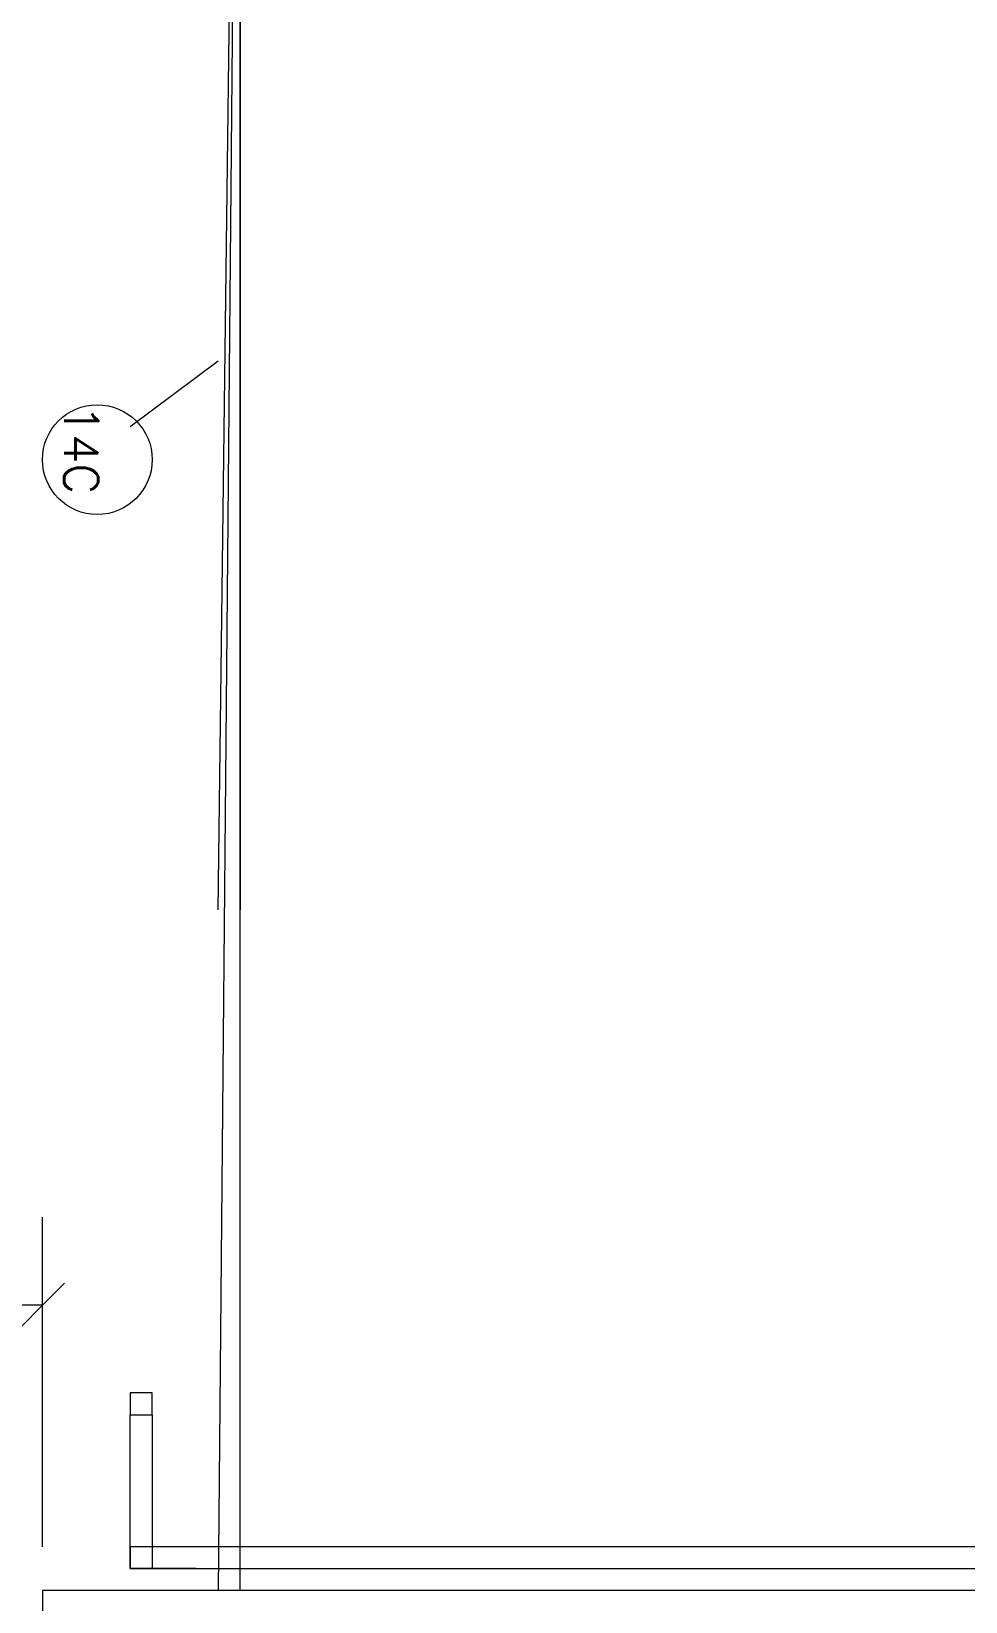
# Model space of a CAD drawing. Header units: inches. Extents: x 5 to 1823, y 18 to 726.
# Drawn here: x 486.973 to 487.927, y 289.359 to 290.965 of the extents above; entities that cross this region are included whole.
import ezdxf

# ---------------------------------------------------------------- set-up
doc = ezdxf.new("R2010")
doc.units = ezdxf.units.IN
doc.header["$MEASUREMENT"] = 0
for name, color, linetype in [('PDF2_0', 7, 'Continuous'), ('PDF2_01', 1, 'Continuous'), ('PDF2_06', 6, 'Continuous'), ('PDF2_Texto', 1, 'Continuous')]:
    doc.layers.add(name, color=color, linetype=linetype)
doc.layers.add('PDF2_ENIT-EL00132', color=7, linetype='Continuous', true_color=0x00dddd)
doc.styles.add('PDF RomanS', font='romans__.ttf')

msp = doc.modelspace()

# ---------------------------------------------------------------- linework, layer by layer
at = {"layer": 'PDF2_0', "color": 1, "lineweight": 0}
msp.add_lwpolyline([(486.939, 289.6175), (487.0064, 289.6848)], dxfattribs=at)
at = {"layer": 'PDF2_0', "lineweight": 5}
msp.add_lwpolyline([(487.0737, 289.5501), (487.0962, 289.5501), (487.0962, 289.5726), (487.0737, 289.5726)], close=True, dxfattribs=at)
for points in [[(487.1411, 289.4154), (487.0962, 289.4154), (487.0737, 289.4154), (487.0737, 289.393), (487.0737, 289.4154), (487.0737, 289.5501), (487.0962, 289.5501), (487.0962, 289.4154), (487.0962, 289.393), (488.2412, 289.393)], [(489.1618, 289.4379), (489.2291, 289.4379), (489.2291, 289.4154), (489.1393, 289.4154), (488.2412, 289.4154), (487.0962, 289.4154)], [(487.0737, 289.4154), (487.0737, 289.4154)], [(487.1411, 289.393), (487.0962, 289.393), (487.0737, 289.393), (487.0962, 289.393)]]:
    msp.add_lwpolyline(points, dxfattribs=at)
at = {"layer": 'PDF2_01', "lineweight": 5}
for points in [[(487.186, 289.3705), (487.186, 291.8627), (487.1635, 289.3705)], [(487.1635, 290.0665), (487.186, 291.8627), (487.186, 290.0665)], [(486.9839, 289.6624), (485.6817, 289.6624), (485.6817, 290.6503)], [(486.9839, 289.4154), (486.9839, 289.7522)]]:
    msp.add_lwpolyline(points, dxfattribs=at)
at = {"layer": 'PDF2_06', "lineweight": 5}
msp.add_lwpolyline([(490.1721, 289.4603), (490.1721, 289.3705), (487.1635, 289.3705), (486.9839, 289.3705), (486.9839, 289.2133), (487.1635, 289.2133), (490.1721, 289.2133), (490.1721, 288.3153)], dxfattribs=at)
at = {"layer": 'PDF2_ENIT-EL00132', "lineweight": 5}
msp.add_lwpolyline([(487.0737, 290.5605), (487.1635, 290.6278)], dxfattribs=at)
msp.add_circle((487.04, 290.5268), 0.0561, dxfattribs=at)

# ---------------------------------------------------------------- texts
at = {"layer": 'PDF2_Texto', "insert": (487.006, 290.5829), "char_height": 0.03499, "attachment_point": 7, "rotation": 270, "style": 'PDF RomanS'}
msp.add_mtext('14C', dxfattribs=at)

doc.saveas('drawing.dxf')
